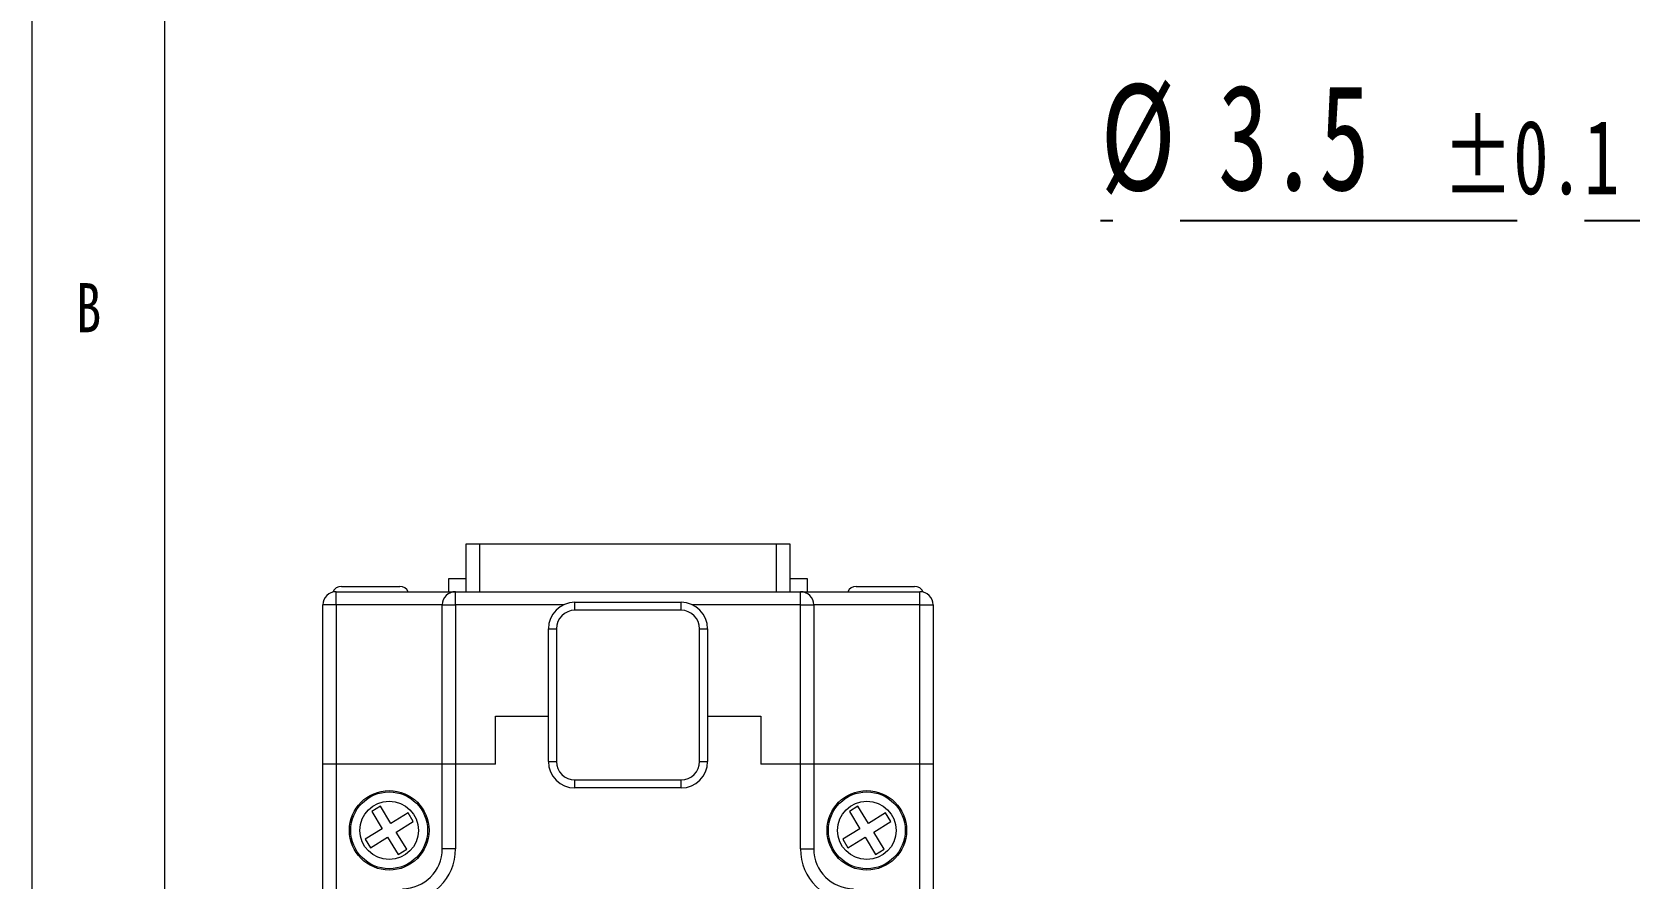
# Model space of a CAD drawing. Header units: millimetres. Extents: x 5 to 415, y -41 to 292.
# Drawn here: x 5 to 65.2, y 202.2 to 234.1 of the extents above; entities that cross this region are included whole.
import ezdxf

# ---------------------------------------------------------------- set-up
doc = ezdxf.new("R2010")
doc.units = ezdxf.units.MM
doc.linetypes.add('CENTERX2', pattern=[20.32, 12.7, -2.54, 2.54, -2.54])
doc.layers.add('CENTER_LINE', color=7, linetype='CENTERX2')
doc.styles.add('SLDTEXTSTYLE0', font='TXT', dxfattribs={"width": 0.7})
doc.styles.add('SLDTEXTSTYLE2', font='TXT', dxfattribs={"width": 0.75})
doc.dimstyles.new('SLDDIMSTYLE0', dxfattribs={"dimtxt": 4, "dimasz": 3.302, "dimexe": 0, "dimexo": 0.0625, "dimgap": 1, "dimtad": 0, "dimtih": 1, "dimtoh": 1, "dimrnd": 1e-09, "dimzin": 12, "dimdsep": 46, "dimtxsty": 'SLDTEXTSTYLE0', "dimsah": 1, "dimcen": 0, "dimadec": 0, "dimazin": 3, "dimtol": 1, "dimtp": 0.1, "dimtm": 0.1, "dimtfac": 1, "dimtmove": 0, "dimatfit": 3, "dimfxl": 1, "dimfrac": 2, "dimtolj": 1, "dimarcsym": 0})

# ---------------------------------------------------------------- blocks, each defined once
blk = doc.blocks.new('_D')
at = {"layer": 'CENTER_LINE'}
for p, q in [((81.296, 227.015), (45.274, 227.015)), ((93.778, 183.533), (81.296, 227.015)), ((94.744, 180.169), (93.778, 183.533)), ((94.744, 180.169), (96.496, 174.065))]:
    blk.add_line(p, q, dxfattribs=at)
for points in [[(93.778, 183.533), (93.355, 186.847), (92.379, 186.566)], [(94.744, 180.169), (95.167, 176.855), (96.143, 177.135)]]:
    blk.add_solid(points, dxfattribs=at)
at = {"layer": 'CENTER_LINE', "attachment_point": 1, "style": 'SLDTEXTSTYLE0'}
for s, insert, char_height in [('%%c', (45.274, 232.172), 4), ('3.5', (49.702, 232.172), 4), ('HOLE', (67.219, 232.172), 4), ('±0.1', (58.163, 230.823), 2.8)]:
    blk.add_mtext(s, dxfattribs=dict(at, insert=insert, char_height=char_height))

msp = doc.modelspace()

# ---------------------------------------------------------------- linework, layer by layer
at = {"color": 7, "linetype": 'Continuous', "lineweight": 18}
for p, q in [((5, 292), (5, 5)), ((10, 287), (10, 10)), ((21.365, 213.031), (21.365, 214.831)), ((21.365, 214.831), (21.865, 214.831)), ((21.865, 214.831), (21.865, 213.031)), ((21.865, 214.831), (33.065, 214.831)), ((33.065, 213.031), (33.065, 214.831)), ((33.065, 214.831), (33.565, 214.831)), ((33.565, 214.831), (33.565, 213.031)), ((16.665, 213.231), (18.866, 213.231)), ((20.715, 213.031), (20.715, 213.531)), ((20.715, 213.531), (21.365, 213.531)), ((33.565, 213.531), (34.215, 213.531)), ((34.215, 213.531), (34.215, 213.031)), ((36.065, 213.231), (38.266, 213.231)), ((15.965, 206.531), (15.965, 212.531)), ((16.465, 212.531), (15.965, 212.531)), ((16.465, 212.531), (16.465, 213.031)), ((16.465, 213.031), (20.965, 213.031)), ((16.465, 212.531), (16.465, 206.531)), ((20.465, 212.531), (16.465, 212.531)), ((20.465, 212.531), (20.965, 212.531)), ((20.465, 206.531), (20.465, 212.531)), ((20.965, 212.531), (20.965, 213.031)), ((20.965, 213.031), (33.965, 213.031)), ((20.965, 212.531), (20.965, 206.531)), ((25.465, 212.331), (25.465, 212.631)), ((25.465, 212.631), (29.465, 212.631)), ((29.465, 212.331), (29.465, 212.631)), ((33.965, 212.531), (33.965, 213.031)), ((33.965, 213.031), (38.465, 213.031)), ((33.965, 206.531), (33.965, 212.531)), ((33.965, 212.531), (34.465, 212.531)), ((34.465, 212.531), (34.465, 206.531)), ((38.465, 212.531), (34.465, 212.531)), ((38.465, 212.531), (38.465, 213.031)), ((38.465, 206.531), (38.465, 212.531)), ((38.465, 212.531), (38.965, 212.531)), ((38.965, 212.531), (38.965, 206.531)), ((29.465, 212.331), (25.465, 212.331)), ((24.465, 211.631), (24.765, 211.631)), ((24.465, 206.631), (24.465, 211.631)), ((24.765, 211.631), (24.765, 206.631)), ((30.165, 206.631), (30.165, 211.631)), ((30.165, 211.631), (30.465, 211.631)), ((30.465, 211.631), (30.465, 206.631)), ((22.465, 208.331), (24.465, 208.331)), ((22.465, 206.531), (22.465, 208.331)), ((30.465, 208.331), (32.465, 208.331)), ((32.465, 208.331), (32.465, 206.531)), ((16.465, 206.531), (15.965, 206.531)), ((15.965, 201.331), (15.965, 206.531)), ((20.465, 206.531), (16.465, 206.531)), ((16.465, 206.531), (16.465, 201.831)), ((20.965, 206.531), (20.465, 206.531)), ((20.465, 203.331), (20.465, 206.531)), ((22.465, 206.531), (20.965, 206.531)), ((20.965, 206.531), (20.965, 203.331)), ((24.465, 206.631), (24.765, 206.631)), ((30.165, 206.631), (30.465, 206.631)), ((33.965, 206.531), (32.465, 206.531)), ((34.465, 206.531), (33.965, 206.531)), ((33.965, 203.331), (33.965, 206.531)), ((38.465, 206.531), (34.465, 206.531)), ((34.465, 206.531), (34.465, 203.331)), ((38.965, 206.531), (38.465, 206.531)), ((38.465, 201.831), (38.465, 206.531)), ((38.965, 206.531), (38.965, 201.331)), ((25.465, 205.631), (25.465, 205.931)), ((25.465, 205.931), (29.465, 205.931)), ((29.465, 205.631), (29.465, 205.931)), ((29.465, 205.631), (25.465, 205.631)), ((18.131, 204.94), (17.807, 204.742)), ((17.807, 204.742), (18.204, 204.094)), ((18.528, 204.292), (18.131, 204.94)), ((19.176, 204.689), (18.528, 204.292)), ((19.374, 204.365), (19.176, 204.689)), ((36.131, 204.94), (35.807, 204.742)), ((35.807, 204.742), (36.204, 204.094)), ((36.528, 204.292), (36.131, 204.94)), ((37.176, 204.689), (36.528, 204.292)), ((37.374, 204.365), (37.176, 204.689)), ((18.204, 204.094), (17.556, 203.697)), ((18.726, 203.968), (19.374, 204.365)), ((36.204, 204.094), (35.556, 203.697)), ((36.726, 203.968), (37.374, 204.365)), ((17.556, 203.697), (17.754, 203.373)), ((17.754, 203.373), (18.402, 203.77)), ((18.402, 203.77), (18.799, 203.122)), ((19.123, 203.32), (18.726, 203.968)), ((35.556, 203.697), (35.754, 203.373)), ((35.754, 203.373), (36.402, 203.77)), ((36.402, 203.77), (36.799, 203.122)), ((37.123, 203.32), (36.726, 203.968)), ((18.799, 203.122), (19.123, 203.32)), ((20.965, 203.331), (20.465, 203.331)), ((33.965, 203.331), (34.465, 203.331)), ((36.799, 203.122), (37.123, 203.32))]:
    msp.add_line(p, q, dxfattribs=at)
at = {"color": 8, "linetype": 'Continuous', "lineweight": 18}
for p, q in [((25.029, 212.531), (20.965, 212.531)), ((33.965, 212.531), (29.901, 212.531))]:
    msp.add_line(p, q, dxfattribs=at)
at = {"color": 7, "linetype": 'Continuous', "lineweight": 18}
for centre, radius in [((18.465, 204.031), 1.5), ((18.465, 204.031), 1.449), ((36.465, 204.031), 1.5), ((36.465, 204.031), 1.449), ((18.465, 204.031), 1.101), ((36.465, 204.031), 1.101)]:
    msp.add_circle(centre, radius, dxfattribs=at)
for centre, radius, start, end in [((16.665, 212.881), 0.35, 90, 157.40763), ((18.866, 212.881), 0.35, 25.37693, 90), ((36.065, 212.881), 0.35, 90, 154.62307), ((38.266, 212.881), 0.35, 22.59237, 90), ((16.465, 212.531), 0.5, 90, 180), ((20.965, 212.531), 0.5, 90, 180), ((25.465, 211.631), 1, 90, 180), ((29.465, 211.631), 1, 0, 90), ((33.965, 212.531), 0.5, 0, 90), ((38.465, 212.531), 0.5, 0, 90), ((25.465, 211.631), 0.7, 90, 180), ((29.465, 211.631), 0.7, 0, 90), ((25.465, 206.631), 1, 180, 270), ((25.465, 206.631), 0.7, 180, 270), ((29.465, 206.631), 0.7, 270, 0), ((29.465, 206.631), 1, 270, 0), ((18.965, 203.331), 2, 270, 0), ((18.965, 203.331), 1.5, 270, 0), ((35.965, 203.331), 2, 180, 270), ((35.965, 203.331), 1.5, 180, 270)]:
    msp.add_arc(centre, radius, start, end, dxfattribs=at)

# ---------------------------------------------------------------- texts
at = {"color": 7, "linetype": 'Continuous', "lineweight": 0, "insert": (6.667, 224.668), "char_height": 1.852, "attachment_point": 1, "style": 'SLDTEXTSTYLE2'}
msp.add_mtext('B', dxfattribs=at)

# ---------------------------------------------------------------- dimensions: what is measured, and where the dimension line sits
at = {"layer": 'CENTER_LINE'}
dim = msp.add_diameter_dim_2p(p1=(93.778, 183.533), p2=(94.744, 180.169), text='<> HOLE', dimstyle='SLDDIMSTYLE0', dxfattribs=at)
dim.commit()
dim.dimension.update_dxf_attribs({"geometry": '_D', "text_midpoint": (62.491, 229.846), "dimtype": 163})

doc.saveas('drawing.dxf')
